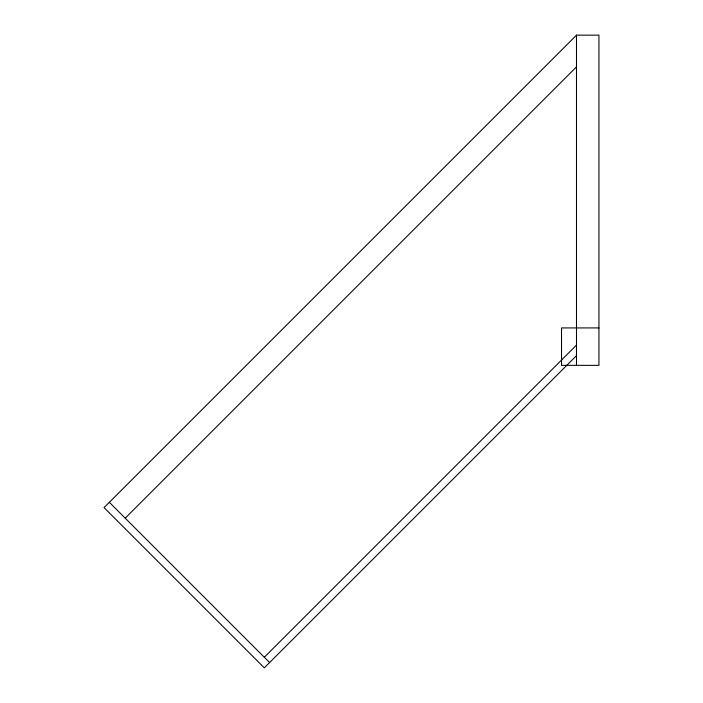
<?xml version="1.0" encoding="UTF-8"?>
<svg xmlns="http://www.w3.org/2000/svg" width="703" height="703" viewBox="0 0 703 703"><rect width="100%" height="100%" fill="white"/><g stroke="black" fill="none" stroke-linecap="round" stroke-linejoin="round"><path stroke-width="1.05" d="M598.947 327.923L561.53 327.923L561.53 365.349L598.947 365.349L598.947 35.15L576.495 35.15L104.053 507.592L264.31 667.85L576.495 355.665M125.222 518.173L576.495 66.899M264.31 657.27L576.495 345.085M109.343 502.302L269.609 662.56M576.495 35.15L576.495 365.349"/></g></svg>
